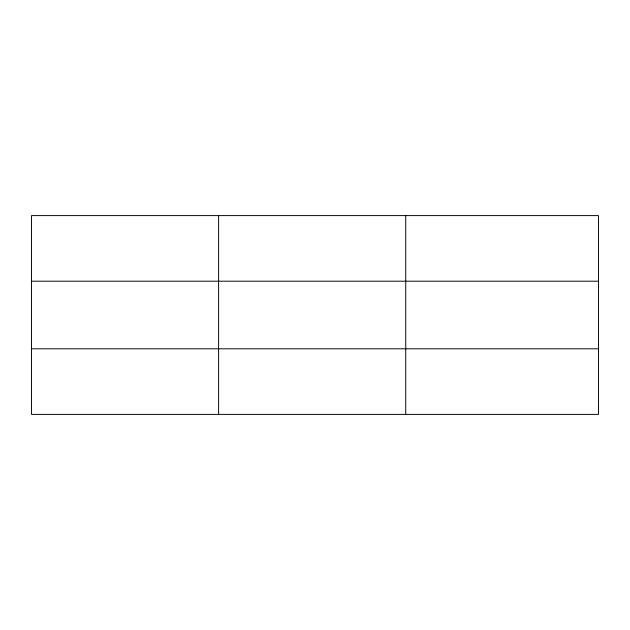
<?xml version="1.0" encoding="UTF-8"?>
<svg xmlns="http://www.w3.org/2000/svg" width="630" height="630" viewBox="0 0 630 630"><rect width="100%" height="100%" fill="white"/><g stroke="black" fill="none" stroke-linecap="round" stroke-linejoin="round"><path stroke-width="0.94" d="M218.61 215.602L218.61 414.398M405.72 215.602L405.72 414.398M31.5 281.2L598.5 281.2M31.5 348.8L598.5 348.8M598.5 407.114L598.5 414.398L31.5 414.398L31.5 215.602L598.5 215.602L598.5 407.114"/></g></svg>
